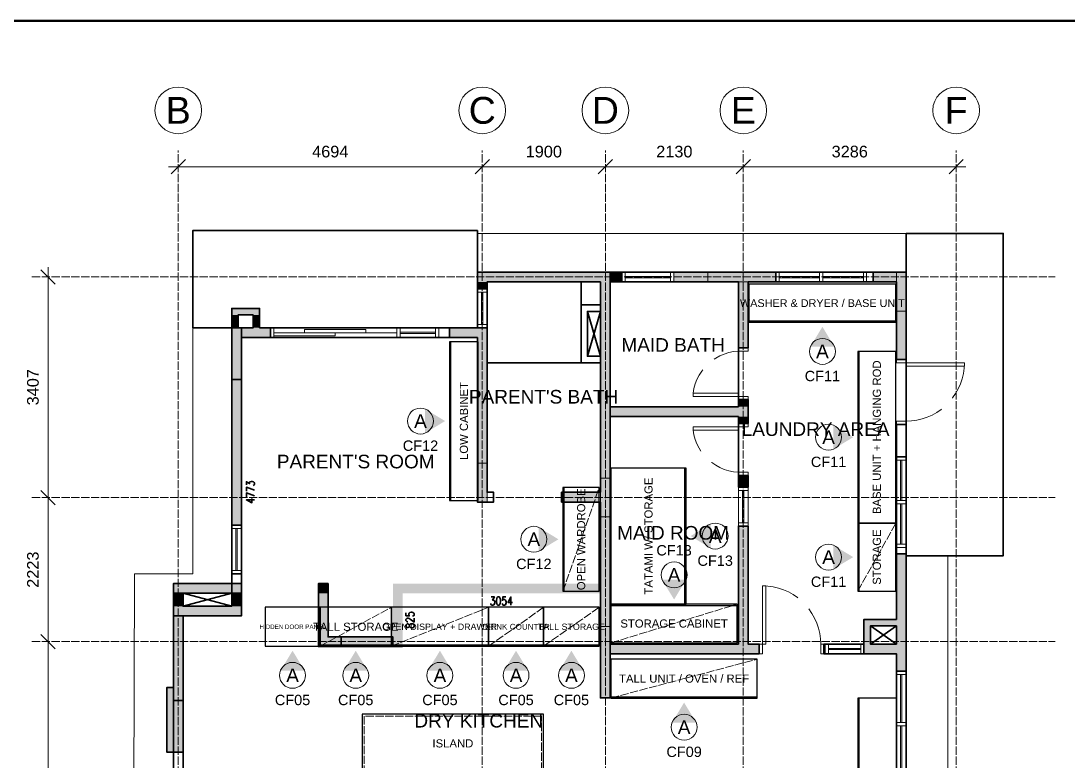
# Model space of a CAD drawing. Header units: millimetres. Extents: x 5 to 415, y 5 to 292.
# Drawn here: x 91.8 to 253.5, y 177.8 to 292 of the extents above; entities that cross this region are included whole.
import ezdxf
from ezdxf.enums import TextEntityAlignment as Align

# ---------------------------------------------------------------- set-up
doc = ezdxf.new("R2010")
doc.units = ezdxf.units.MM
doc.linetypes.add('DASHED', pattern=[1.524, 1.27, -0.254])
for name, color, linetype, lineweight in [('0-SHEET', 7, 'CONTINUOUS', 50), ('A-DOOR', 7, 'CONTINUOUS', 18), ('A-GRID', 8, 'DASHED', 13), ('A-GRID-TAG', 7, 'CONTINUOUS', 18), ('A-WALL', 250, 'CONTINUOUS', 35), ('A-WALL-FILL', 250, 'CONTINUOUS', 0), ('A-WALL-NEW', 5, 'CONTINUOUS', 35), ('A-WIND', 7, 'CONTINUOUS', 13), ('I-DIM', 5, 'CONTINUOUS', 13), ('I-JOIN', 6, 'CONTINUOUS', 25), ('I-JOIN-HIDDEN', 6, 'DASHED', 13), ('I-ROOM', 7, 'CONTINUOUS', 13), ('I-SYMB', 6, 'CONTINUOUS', 18)]:
    doc.layers.add(name, color=color, linetype=linetype, lineweight=lineweight)
doc.styles.get("Standard").update_dxf_attribs({"font": 'arial.ttf'})

msp = doc.modelspace()

# ---------------------------------------------------------------- hatches: boundary and pattern name
at = {"layer": 'A-WALL-FILL', "true_color": 0x4d4d4d}
h = msp.add_hatch(color=7, dxfattribs=at)
h.dxf.hatch_style = 1
h.paths.add_polyline_path([(182.78, 253.22), (162.28, 253.22), (182.78, 251.72), (182.78, 253.22)])
h = msp.add_hatch(color=7, dxfattribs=at)
h.dxf.hatch_style = 1
h.paths.add_polyline_path([(162.28, 253.22), (182.78, 251.72), (162.28, 251.72), (162.28, 253.22)])
h = msp.add_hatch(color=7, dxfattribs=at)
h.dxf.hatch_style = 1
h.paths.add_polyline_path([(184.62, 253.22), (182.78, 253.22), (184.62, 251.72), (184.62, 253.22)])
h = msp.add_hatch(color=7, dxfattribs=at)
h.dxf.hatch_style = 1
h.paths.add_polyline_path([(182.78, 253.22), (184.62, 251.72), (182.78, 251.72), (182.78, 253.22)])
h = msp.add_hatch(color=7, dxfattribs=at)
h.dxf.hatch_style = 1
h.paths.add_polyline_path([(197.88, 253.22), (192.62, 253.22), (197.88, 251.72), (197.88, 253.22)])
h = msp.add_hatch(color=7, dxfattribs=at)
h.dxf.hatch_style = 1
h.paths.add_polyline_path([(192.62, 253.22), (197.88, 251.72), (192.62, 251.72), (192.62, 253.22)])
h = msp.add_hatch(color=7, dxfattribs=at)
h.dxf.hatch_style = 1
h.paths.add_polyline_path([(208.37, 253.22), (197.88, 253.22), (208.37, 251.72), (208.37, 253.22)])
h = msp.add_hatch(color=7, dxfattribs=at)
h.dxf.hatch_style = 1
h.paths.add_polyline_path([(197.88, 253.22), (208.37, 251.72), (197.88, 251.72), (197.88, 253.22)])
h = msp.add_hatch(color=7, dxfattribs=at)
h.dxf.hatch_style = 1
h.paths.add_polyline_path([(226.97, 253.22), (223.37, 253.22), (226.97, 251.72), (226.97, 253.22)])
h = msp.add_hatch(color=7, dxfattribs=at)
h.dxf.hatch_style = 1
h.paths.add_polyline_path([(223.37, 253.22), (226.97, 251.72), (223.37, 251.72), (223.37, 253.22)])
h = msp.add_hatch(color=7, dxfattribs=at)
h.dxf.hatch_style = 1
h.paths.add_polyline_path([(228.47, 253.22), (226.97, 253.22), (228.47, 247.22), (228.47, 253.22)])
h = msp.add_hatch(color=7, dxfattribs=at)
h.dxf.hatch_style = 1
h.paths.add_polyline_path([(226.97, 253.22), (228.47, 247.22), (226.97, 247.22), (226.97, 253.22)])
h = msp.add_hatch(color=7, dxfattribs=at)
h.dxf.hatch_style = 1
h.paths.add_polyline_path([(163.78, 251.72), (162.28, 251.72), (163.78, 250.64), (163.78, 251.72)])
h = msp.add_hatch(color=7, dxfattribs=at)
h.dxf.hatch_style = 1
h.paths.add_polyline_path([(162.28, 251.72), (163.78, 250.64), (162.28, 250.64), (162.28, 251.72)])
h = msp.add_hatch(color=7, dxfattribs=at)
h.dxf.hatch_style = 1
h.paths.add_polyline_path([(182.78, 251.72), (181.28, 251.72), (182.78, 239.25), (182.78, 251.72)])
h = msp.add_hatch(color=7, dxfattribs=at)
h.dxf.hatch_style = 1
h.paths.add_polyline_path([(181.28, 251.72), (182.78, 239.25), (181.28, 239.25), (181.28, 251.72)])
h = msp.add_hatch(color=7, dxfattribs=at)
h.dxf.hatch_style = 1
h.paths.add_polyline_path([(204.07, 251.72), (202.57, 251.72), (204.07, 241.54), (204.07, 251.72)])
h = msp.add_hatch(color=7, dxfattribs=at)
h.dxf.hatch_style = 1
h.paths.add_polyline_path([(202.57, 251.72), (204.07, 241.54), (202.57, 241.54), (202.57, 251.72)])
h = msp.add_hatch(color=7, dxfattribs=at)
h.dxf.hatch_style = 1
h.paths.add_polyline_path([(128.67, 247.64), (124.35, 247.64), (128.67, 246.64), (128.67, 247.64)])
h = msp.add_hatch(color=7, dxfattribs=at)
h.dxf.hatch_style = 1
h.paths.add_polyline_path([(124.35, 247.64), (128.67, 246.64), (124.35, 246.64), (124.35, 247.64)])
h = msp.add_hatch(color=7, dxfattribs=at)
h.dxf.hatch_style = 1
h.paths.add_polyline_path([(125.35, 246.64), (124.35, 246.64), (125.35, 244.64), (125.35, 246.64)])
h = msp.add_hatch(color=7, dxfattribs=at)
h.dxf.hatch_style = 1
h.paths.add_polyline_path([(124.35, 246.64), (125.35, 244.64), (124.35, 244.64), (124.35, 246.64)])
h = msp.add_hatch(color=7, dxfattribs=at)
h.dxf.hatch_style = 1
h.paths.add_polyline_path([(128.67, 246.64), (127.67, 246.64), (128.67, 244.64), (128.67, 246.64)])
h = msp.add_hatch(color=7, dxfattribs=at)
h.dxf.hatch_style = 1
h.paths.add_polyline_path([(127.67, 246.64), (128.67, 244.64), (127.67, 244.64), (127.67, 246.64)])
h = msp.add_hatch(color=7, dxfattribs=at)
h.dxf.hatch_style = 1
h.paths.add_polyline_path([(228.47, 247.22), (226.97, 247.22), (228.47, 239.73), (228.47, 247.22)])
h = msp.add_hatch(color=7, dxfattribs=at)
h.dxf.hatch_style = 1
h.paths.add_polyline_path([(226.97, 247.22), (228.47, 239.73), (226.97, 239.73), (226.97, 247.22)])
h = msp.add_hatch(color=7, dxfattribs=at)
h.dxf.hatch_style = 1
h.paths.add_polyline_path([(130.35, 244.64), (124.35, 244.64), (130.35, 243.14), (130.35, 244.64)])
h = msp.add_hatch(color=7, dxfattribs=at)
h.dxf.hatch_style = 1
h.paths.add_polyline_path([(124.35, 244.64), (130.35, 243.14), (124.35, 243.14), (124.35, 244.64)])
h = msp.add_hatch(color=7, dxfattribs=at)
h.dxf.hatch_style = 1
h.paths.add_polyline_path([(124.35, 244.64), (124.35, 236.65), (125.85, 244.64), (124.35, 244.64)])
h = msp.add_hatch(color=7, dxfattribs=at)
h.dxf.hatch_style = 1
h.paths.add_polyline_path([(124.35, 236.65), (125.85, 244.64), (125.85, 236.65), (124.35, 236.65)])
h = msp.add_hatch(color=7, dxfattribs=at)
h.dxf.hatch_style = 1
h.paths.add_polyline_path([(163.78, 244.64), (157.98, 244.64), (163.78, 243.14), (163.78, 244.64)])
h = msp.add_hatch(color=7, dxfattribs=at)
h.dxf.hatch_style = 1
h.paths.add_polyline_path([(157.98, 244.64), (163.78, 243.14), (157.98, 243.14), (157.98, 244.64)])
h = msp.add_hatch(color=7, dxfattribs=at)
h.dxf.hatch_style = 1
h.paths.add_polyline_path([(125.85, 243.14), (124.35, 243.14), (125.85, 214.17), (125.85, 243.14)])
h = msp.add_hatch(color=7, dxfattribs=at)
h.dxf.hatch_style = 1
h.paths.add_polyline_path([(124.35, 243.14), (125.85, 214.17), (124.35, 214.17), (124.35, 243.14)])
h = msp.add_hatch(color=7, dxfattribs=at)
h.dxf.hatch_style = 1
h.paths.add_polyline_path([(163.78, 243.14), (162.28, 243.14), (163.78, 223.75), (163.78, 243.14)])
h = msp.add_hatch(color=7, dxfattribs=at)
h.dxf.hatch_style = 1
h.paths.add_polyline_path([(162.28, 243.14), (163.78, 223.75), (162.28, 223.75), (162.28, 243.14)])
h = msp.add_hatch(color=7, dxfattribs=at)
h.dxf.hatch_style = 1
h.paths.add_polyline_path([(182.78, 239.25), (181.28, 239.25), (182.78, 230.95), (182.78, 239.25)])
h = msp.add_hatch(color=7, dxfattribs=at)
h.dxf.hatch_style = 1
h.paths.add_polyline_path([(181.28, 239.25), (182.78, 230.95), (181.28, 230.95), (181.28, 239.25)])
h = msp.add_hatch(color=7, dxfattribs=at)
h.dxf.hatch_style = 1
h.paths.add_polyline_path([(204.07, 233.55), (202.57, 233.55), (204.07, 232.45), (204.07, 233.55)])
h = msp.add_hatch(color=7, dxfattribs=at)
h.dxf.hatch_style = 1
h.paths.add_polyline_path([(202.57, 233.55), (204.07, 232.45), (202.57, 232.45), (202.57, 233.55)])
h = msp.add_hatch(color=7, dxfattribs=at)
h.dxf.hatch_style = 1
h.paths.add_polyline_path([(204.07, 232.45), (182.78, 232.45), (204.07, 230.95), (204.07, 232.45)])
h = msp.add_hatch(color=7, dxfattribs=at)
h.dxf.hatch_style = 1
h.paths.add_polyline_path([(182.78, 232.45), (204.07, 230.95), (182.78, 230.95), (182.78, 232.45)])
h = msp.add_hatch(color=7, dxfattribs=at)
h.dxf.hatch_style = 1
h.paths.add_polyline_path([(182.78, 230.95), (181.28, 230.95), (182.78, 221.45), (182.78, 230.95)])
h = msp.add_hatch(color=7, dxfattribs=at)
h.dxf.hatch_style = 1
h.paths.add_polyline_path([(181.28, 230.95), (182.78, 221.45), (181.28, 221.45), (181.28, 230.95)])
h = msp.add_hatch(color=7, dxfattribs=at)
h.dxf.hatch_style = 1
h.paths.add_polyline_path([(204.07, 230.95), (202.57, 230.95), (204.07, 229.85), (204.07, 230.95)])
h = msp.add_hatch(color=7, dxfattribs=at)
h.dxf.hatch_style = 1
h.paths.add_polyline_path([(202.57, 230.95), (204.07, 229.85), (202.57, 229.85), (202.57, 230.95)])
h = msp.add_hatch(color=7, dxfattribs=at)
h.dxf.hatch_style = 1
h.paths.add_polyline_path([(163.78, 223.75), (162.28, 223.75), (163.78, 217.75), (163.78, 223.75)])
h = msp.add_hatch(color=7, dxfattribs=at)
h.dxf.hatch_style = 1
h.paths.add_polyline_path([(162.28, 223.75), (163.78, 217.75), (162.28, 217.75), (162.28, 223.75)])
h = msp.add_hatch(color=7, dxfattribs=at)
h.dxf.hatch_style = 1
h.paths.add_polyline_path([(204.07, 221.85), (202.57, 221.85), (204.07, 220.05), (204.07, 221.85)])
h = msp.add_hatch(color=7, dxfattribs=at)
h.dxf.hatch_style = 1
h.paths.add_polyline_path([(202.57, 221.85), (204.07, 220.05), (202.57, 220.05), (202.57, 221.85)])
h = msp.add_hatch(color=7, dxfattribs=at)
h.dxf.hatch_style = 1
h.paths.add_polyline_path([(182.78, 221.45), (181.28, 221.45), (182.78, 215.45), (182.78, 221.45)])
h = msp.add_hatch(color=7, dxfattribs=at)
h.dxf.hatch_style = 1
h.paths.add_polyline_path([(181.28, 221.45), (182.78, 215.45), (181.28, 215.45), (181.28, 221.45)])
h = msp.add_hatch(color=7, dxfattribs=at)
h.dxf.hatch_style = 1
h.paths.add_polyline_path([(181.28, 219.25), (175.28, 219.25), (181.28, 217.75), (181.28, 219.25)])
h = msp.add_hatch(color=7, dxfattribs=at)
h.dxf.hatch_style = 1
h.paths.add_polyline_path([(175.28, 219.25), (181.28, 217.75), (175.28, 217.75), (175.28, 219.25)])
h = msp.add_hatch(color=7, dxfattribs=at)
h.dxf.hatch_style = 1
h.paths.add_polyline_path([(182.78, 215.45), (181.28, 215.45), (182.78, 198.53), (182.78, 215.45)])
h = msp.add_hatch(color=7, dxfattribs=at)
h.dxf.hatch_style = 1
h.paths.add_polyline_path([(181.28, 215.45), (182.78, 198.53), (181.28, 198.53), (181.28, 215.45)])
h = msp.add_hatch(color=7, dxfattribs=at)
h.dxf.hatch_style = 1
h.paths.add_polyline_path([(204.07, 214.05), (202.57, 214.05), (204.07, 195.83), (204.07, 214.05)])
h = msp.add_hatch(color=7, dxfattribs=at)
h.dxf.hatch_style = 1
h.paths.add_polyline_path([(202.57, 214.05), (204.07, 195.83), (202.57, 195.83), (202.57, 214.05)])
h = msp.add_hatch(color=7, dxfattribs=at)
h.dxf.hatch_style = 1
h.paths.add_polyline_path([(228.47, 209.73), (226.97, 209.73), (228.47, 199.63), (228.47, 209.73)])
h = msp.add_hatch(color=7, dxfattribs=at)
h.dxf.hatch_style = 1
h.paths.add_polyline_path([(226.97, 209.73), (228.47, 199.63), (226.97, 199.63), (226.97, 209.73)])
h = msp.add_hatch(color=7, dxfattribs=at)
h.dxf.hatch_style = 1
h.paths.add_polyline_path([(125.85, 205.17), (115.35, 205.17), (125.85, 203.67), (125.85, 205.17)])
h = msp.add_hatch(color=7, dxfattribs=at)
h.dxf.hatch_style = 1
h.paths.add_polyline_path([(115.35, 205.17), (125.85, 203.67), (115.35, 203.67), (115.35, 205.17)])
h = msp.add_hatch(color=7, dxfattribs=at)
h.dxf.hatch_style = 1
h.paths.add_polyline_path([(116.85, 203.67), (115.35, 203.67), (116.85, 201.67), (116.85, 203.67)])
h = msp.add_hatch(color=7, dxfattribs=at)
h.dxf.hatch_style = 1
h.paths.add_polyline_path([(115.35, 203.67), (116.85, 201.67), (115.35, 201.67), (115.35, 203.67)])
h = msp.add_hatch(color=7, dxfattribs=at)
h.dxf.hatch_style = 1
h.paths.add_polyline_path([(125.85, 203.67), (124.35, 203.67), (125.85, 201.67), (125.85, 203.67)])
h = msp.add_hatch(color=7, dxfattribs=at)
h.dxf.hatch_style = 1
h.paths.add_polyline_path([(124.35, 203.67), (125.85, 201.67), (124.35, 201.67), (124.35, 203.67)])
h = msp.add_hatch(color=7, dxfattribs=at)
h.dxf.hatch_style = 1
h.paths.add_polyline_path([(125.85, 201.67), (115.35, 201.67), (125.85, 200.17), (125.85, 201.67)])
h = msp.add_hatch(color=7, dxfattribs=at)
h.dxf.hatch_style = 1
h.paths.add_polyline_path([(115.35, 201.67), (125.85, 200.17), (115.35, 200.17), (115.35, 201.67)])
h = msp.add_hatch(color=7, dxfattribs=at)
h.dxf.hatch_style = 1
h.paths.add_polyline_path([(116.85, 200.17), (115.35, 200.17), (116.85, 189.13), (116.85, 200.17)])
h = msp.add_hatch(color=7, dxfattribs=at)
h.dxf.hatch_style = 1
h.paths.add_polyline_path([(115.35, 200.17), (116.85, 189.13), (115.35, 189.13), (115.35, 200.17)])
h = msp.add_hatch(color=7, dxfattribs=at)
h.dxf.hatch_style = 1
h.paths.add_polyline_path([(228.47, 199.63), (221.97, 199.63), (228.47, 198.63), (228.47, 199.63)])
h = msp.add_hatch(color=7, dxfattribs=at)
h.dxf.hatch_style = 1
h.paths.add_polyline_path([(221.97, 199.63), (228.47, 198.63), (221.97, 198.63), (221.97, 199.63)])
h = msp.add_hatch(color=7, dxfattribs=at)
h.dxf.hatch_style = 1
h.paths.add_polyline_path([(182.78, 198.53), (181.28, 198.53), (182.78, 187.53), (182.78, 198.53)])
h = msp.add_hatch(color=7, dxfattribs=at)
h.dxf.hatch_style = 1
h.paths.add_polyline_path([(181.28, 198.53), (182.78, 187.53), (181.28, 187.53), (181.28, 198.53)])
h = msp.add_hatch(color=7, dxfattribs=at)
h.dxf.hatch_style = 1
h.paths.add_polyline_path([(222.97, 198.63), (221.97, 198.63), (222.97, 195.83), (222.97, 198.63)])
h = msp.add_hatch(color=7, dxfattribs=at)
h.dxf.hatch_style = 1
h.paths.add_polyline_path([(221.97, 198.63), (222.97, 195.83), (221.97, 195.83), (221.97, 198.63)])
h = msp.add_hatch(color=7, dxfattribs=at)
h.dxf.hatch_style = 1
h.paths.add_polyline_path([(228.47, 198.63), (226.97, 198.63), (228.47, 195.83), (228.47, 198.63)])
h = msp.add_hatch(color=7, dxfattribs=at)
h.dxf.hatch_style = 1
h.paths.add_polyline_path([(226.97, 198.63), (228.47, 195.83), (226.97, 195.83), (226.97, 198.63)])
h = msp.add_hatch(color=7, dxfattribs=at)
h.dxf.hatch_style = 1
h.paths.add_polyline_path([(141.24, 195.43), (149.24, 195.43), (141.24, 196.93), (141.24, 195.43)])
h = msp.add_hatch(color=7, dxfattribs=at)
h.dxf.hatch_style = 1
h.paths.add_polyline_path([(149.24, 195.43), (141.24, 196.93), (149.24, 196.93), (149.24, 195.43)])
h = msp.add_hatch(color=7, dxfattribs=at)
h.dxf.hatch_style = 1
h.paths.add_polyline_path([(205.79, 195.83), (182.78, 195.83), (205.79, 194.33), (205.79, 195.83)])
h = msp.add_hatch(color=7, dxfattribs=at)
h.dxf.hatch_style = 1
h.paths.add_polyline_path([(182.78, 195.83), (205.79, 194.33), (182.78, 194.33), (182.78, 195.83)])
h = msp.add_hatch(color=7, dxfattribs=at)
h.dxf.hatch_style = 1
h.paths.add_polyline_path([(228.47, 195.83), (221.97, 195.83), (228.47, 194.33), (228.47, 195.83)])
h = msp.add_hatch(color=7, dxfattribs=at)
h.dxf.hatch_style = 1
h.paths.add_polyline_path([(221.97, 195.83), (228.47, 194.33), (221.97, 194.33), (221.97, 195.83)])
h = msp.add_hatch(color=7, dxfattribs=at)
h.dxf.hatch_style = 1
h.paths.add_polyline_path([(228.47, 194.33), (226.97, 194.33), (228.47, 191.63), (228.47, 194.33)])
h = msp.add_hatch(color=7, dxfattribs=at)
h.dxf.hatch_style = 1
h.paths.add_polyline_path([(226.97, 194.33), (228.47, 191.63), (226.97, 191.63), (226.97, 194.33)])
h = msp.add_hatch(color=7, dxfattribs=at)
h.dxf.hatch_style = 1
h.paths.add_polyline_path([(115.35, 189.13), (114.35, 189.13), (115.35, 179.13), (115.35, 189.13)])
h = msp.add_hatch(color=7, dxfattribs=at)
h.dxf.hatch_style = 1
h.paths.add_polyline_path([(114.35, 189.13), (115.35, 179.13), (114.35, 179.13), (114.35, 189.13)])
h = msp.add_hatch(color=7, dxfattribs=at)
h.dxf.hatch_style = 1
h.paths.add_polyline_path([(116.85, 189.13), (115.35, 189.13), (116.85, 179.13), (116.85, 189.13)])
h = msp.add_hatch(color=7, dxfattribs=at)
h.dxf.hatch_style = 1
h.paths.add_polyline_path([(115.35, 189.13), (116.85, 179.13), (115.35, 179.13), (115.35, 189.13)])
h = msp.add_hatch(color=7, dxfattribs=at)
h.dxf.hatch_style = 1
h.paths.add_polyline_path([(116.85, 179.13), (116.85, 187.13), (115.35, 179.13), (116.85, 179.13)])
h = msp.add_hatch(color=7, dxfattribs=at)
h.dxf.hatch_style = 1
h.paths.add_polyline_path([(116.85, 187.13), (115.35, 179.13), (115.35, 187.13), (116.85, 187.13)])
at = {"layer": 'A-WALL-NEW', "true_color": 0x4554a5}
h = msp.add_hatch(color=7, dxfattribs=at)
h.dxf.hatch_style = 1
h.paths.add_polyline_path([(139.24, 205.17), (137.74, 205.17), (139.24, 203.67), (139.24, 205.17)])
h = msp.add_hatch(color=7, dxfattribs=at)
h.dxf.hatch_style = 1
h.paths.add_polyline_path([(137.74, 205.17), (139.24, 203.67), (137.74, 203.67), (137.74, 205.17)])
h = msp.add_hatch(color=7, dxfattribs=at)
h.dxf.hatch_style = 1
h.paths.add_polyline_path([(181.28, 205.17), (149.24, 205.17), (181.28, 203.67), (181.28, 205.17)])
h = msp.add_hatch(color=7, dxfattribs=at)
h.dxf.hatch_style = 1
h.paths.add_polyline_path([(149.24, 205.17), (181.28, 203.67), (149.24, 203.67), (149.24, 205.17)])
h = msp.add_hatch(color=7, dxfattribs=at)
h.dxf.hatch_style = 1
h.paths.add_polyline_path([(139.24, 203.67), (137.74, 203.67), (139.24, 196.93), (139.24, 203.67)])
h = msp.add_hatch(color=7, dxfattribs=at)
h.dxf.hatch_style = 1
h.paths.add_polyline_path([(137.74, 203.67), (139.24, 196.93), (137.74, 196.93), (137.74, 203.67)])
h = msp.add_hatch(color=7, dxfattribs=at)
h.dxf.hatch_style = 1
h.paths.add_polyline_path([(150.74, 203.67), (149.24, 203.67), (150.74, 195.43), (150.74, 203.67)])
h = msp.add_hatch(color=7, dxfattribs=at)
h.dxf.hatch_style = 1
h.paths.add_polyline_path([(149.24, 203.67), (150.74, 195.43), (149.24, 195.43), (149.24, 203.67)])
h = msp.add_hatch(color=7, dxfattribs=at)
h.dxf.hatch_style = 1
h.paths.add_polyline_path([(141.24, 196.93), (137.74, 196.93), (141.24, 195.43), (141.24, 196.93)])
h = msp.add_hatch(color=7, dxfattribs=at)
h.dxf.hatch_style = 1
h.paths.add_polyline_path([(137.74, 196.93), (141.24, 195.43), (137.74, 195.43), (137.74, 196.93)])
at = {"layer": 'I-SYMB'}
h = msp.add_hatch(color=6, dxfattribs=at)
h.dxf.hatch_style = 1
h.paths.add_polyline_path([(215.55, 244.8), (213.69, 241.72), (217.41, 241.72)])
h = msp.add_hatch(color=6, dxfattribs=at)
h.dxf.hatch_style = 1
h.paths.add_polyline_path([(157.3, 230.25), (154.22, 232.11), (154.22, 228.39)])
h = msp.add_hatch(color=6, dxfattribs=at)
h.dxf.hatch_style = 1
h.paths.add_polyline_path([(220.3, 227.75), (217.22, 229.61), (217.22, 225.89)])
h = msp.add_hatch(color=6, dxfattribs=at)
h.dxf.hatch_style = 1
h.paths.add_polyline_path([(174.8, 212), (171.72, 213.86), (171.72, 210.14)])
h = msp.add_hatch(color=6, dxfattribs=at)
h.dxf.hatch_style = 1
h.paths.add_polyline_path([(195.2, 212.5), (198.28, 210.64), (198.28, 214.36)])
h = msp.add_hatch(color=6, dxfattribs=at)
h.dxf.hatch_style = 1
h.paths.add_polyline_path([(220.3, 209.25), (217.22, 211.11), (217.22, 207.39)])
h = msp.add_hatch(color=6, dxfattribs=at)
h.dxf.hatch_style = 1
h.paths.add_polyline_path([(192.65, 202.7), (194.51, 205.78), (190.79, 205.78)])
h = msp.add_hatch(color=6, dxfattribs=at)
h.dxf.hatch_style = 1
h.paths.add_polyline_path([(133.75, 194.8), (131.89, 191.72), (135.61, 191.72)])
h = msp.add_hatch(color=6, dxfattribs=at)
h.dxf.hatch_style = 1
h.paths.add_polyline_path([(143.5, 194.8), (141.64, 191.72), (145.36, 191.72)])
h = msp.add_hatch(color=6, dxfattribs=at)
h.dxf.hatch_style = 1
h.paths.add_polyline_path([(156.5, 194.8), (154.64, 191.72), (158.36, 191.72)])
h = msp.add_hatch(color=6, dxfattribs=at)
h.dxf.hatch_style = 1
h.paths.add_polyline_path([(168.25, 194.8), (166.39, 191.72), (170.11, 191.72)])
h = msp.add_hatch(color=6, dxfattribs=at)
h.dxf.hatch_style = 1
h.paths.add_polyline_path([(176.8, 194.8), (174.94, 191.72), (178.66, 191.72)])
h = msp.add_hatch(color=6, dxfattribs=at)
h.dxf.hatch_style = 1
h.paths.add_polyline_path([(194.2, 186.8), (192.34, 183.72), (196.06, 183.72)])

# ---------------------------------------------------------------- linework, layer by layer
at = {"layer": '0-SHEET'}
msp.add_lwpolyline([(5, 5), (415, 5), (415, 292), (5, 292)], close=True, dxfattribs=at)
at = {"layer": 'A-DOOR'}
for points in [[(184.62, 253.22), (192.62, 253.22), (192.62, 251.72), (184.62, 251.72), (184.62, 253.22)], [(185.12, 253.22), (184.62, 253.22), (184.62, 251.72), (185.12, 251.72), (185.12, 253.22)], [(192.12, 252.56), (185.12, 252.56)], [(192.12, 252.36), (185.12, 252.36)], [(192.62, 253.22), (192.12, 253.22), (192.12, 251.72), (192.62, 251.72), (192.62, 253.22)], [(208.37, 253.22), (222.37, 253.22), (222.37, 251.72), (208.37, 251.72), (208.37, 253.22)], [(208.87, 253.22), (208.37, 253.22), (208.37, 251.72), (208.87, 251.72), (208.87, 253.22)], [(215.11, 252.56), (208.87, 252.56)], [(215.11, 252.36), (208.87, 252.36)], [(215.61, 253.22), (215.11, 253.22), (215.11, 251.72), (215.61, 251.72), (215.61, 253.22)], [(221.87, 252.56), (215.61, 252.56)], [(221.87, 252.36), (215.61, 252.36)], [(222.37, 253.22), (221.87, 253.22), (221.87, 251.72), (222.37, 251.72), (222.37, 253.22)], [(162.28, 244.64), (162.28, 250.64), (163.78, 250.64), (163.78, 244.64), (162.28, 244.64)], [(162.28, 250.64), (162.28, 250.14), (163.78, 250.14), (163.78, 250.64), (162.28, 250.64)], [(162.92, 250.14), (162.92, 245.14)], [(163.12, 250.14), (163.12, 245.14)], [(130.35, 244.64), (130.35, 243.14), (156.34, 243.14), (156.34, 244.64), (130.35, 244.64)], [(130.85, 244.64), (130.35, 244.64), (130.35, 243.14), (130.85, 243.14), (130.85, 244.64)], [(145.08, 244.38), (145.08, 243.88), (135.59, 243.88), (135.59, 244.38), (145.08, 244.38)], [(150.34, 244.64), (149.84, 244.64), (149.84, 243.14), (150.34, 243.14), (150.34, 244.64)], [(156.34, 244.64), (155.84, 244.64), (155.84, 243.14), (156.34, 243.14), (156.34, 244.64)], [(162.28, 245.14), (162.28, 244.64), (163.78, 244.64), (163.78, 245.14), (162.28, 245.14)], [(149.84, 243.88), (130.85, 243.88)], [(140.34, 243.88), (140.34, 243.38), (130.85, 243.38), (130.85, 243.88), (140.34, 243.88)], [(150.34, 243.98), (155.84, 243.98)], [(150.34, 243.78), (155.84, 243.78)], [(202.57, 241.05), (201.83, 240.97), (201.11, 240.81), (200.39, 240.59), (199.72, 240.31), (199.08, 239.95), (198.84, 239.79)], [(204.07, 241.05), (204.07, 241.54), (202.57, 241.54), (202.57, 241.05), (204.07, 241.05)], [(226.97, 239.73), (226.97, 239.23), (228.47, 239.23), (228.47, 239.73), (226.97, 239.73)], [(197.1, 238.17), (196.92, 237.95), (196.52, 237.33), (196.18, 236.67), (195.9, 235.99), (195.7, 235.27), (195.58, 234.55)], [(228.47, 239.23), (228.47, 238.73), (237.47, 238.73), (237.47, 239.23), (228.47, 239.23)], [(235.61, 233.77), (235.65, 233.81), (236.11, 234.49), (236.53, 235.21), (236.85, 235.97), (237.13, 236.77), (237.31, 237.57), (237.43, 238.39), (237.47, 239.23)], [(202.57, 234.05), (202.57, 234.55), (195.58, 234.55), (195.58, 234.05), (202.57, 234.05)], [(204.07, 233.55), (204.07, 234.05), (202.57, 234.05), (202.57, 233.55), (204.07, 233.55)], [(228.47, 230.23), (229.29, 230.27), (230.11, 230.37), (230.93, 230.57), (231.71, 230.83), (232.47, 231.17), (233.21, 231.57), (233.89, 232.05), (233.93, 232.07)], [(204.07, 229.85), (204.07, 229.35), (202.57, 229.35), (202.57, 229.85), (204.07, 229.85)], [(226.97, 230.23), (226.97, 229.73), (228.47, 229.73), (228.47, 230.23), (226.97, 230.23)], [(202.57, 229.35), (202.57, 228.85), (195.58, 228.85), (195.58, 229.35), (202.57, 229.35)], [(196.8, 225.61), (196.52, 226.05), (196.18, 226.71), (195.9, 227.41), (195.7, 228.11), (195.58, 228.85)], [(228.47, 224.73), (228.47, 210.73), (226.97, 210.73), (226.97, 224.73), (228.47, 224.73)], [(228.47, 224.23), (228.47, 224.73), (226.97, 224.73), (226.97, 224.23), (228.47, 224.23)], [(202.57, 222.35), (201.83, 222.41), (201.11, 222.57), (200.39, 222.79), (199.72, 223.07), (199.08, 223.43), (198.46, 223.85), (198.44, 223.87)], [(227.61, 217.97), (227.61, 224.23)], [(227.81, 217.97), (227.81, 224.23)], [(204.07, 222.35), (204.07, 221.85), (202.57, 221.85), (202.57, 222.35), (204.07, 222.35)], [(202.57, 214.05), (202.57, 220.05), (204.07, 220.05), (204.07, 214.05), (202.57, 214.05)], [(202.57, 220.05), (202.57, 219.55), (204.07, 219.55), (204.07, 220.05), (202.57, 220.05)], [(203.21, 219.55), (203.21, 214.55)], [(203.41, 219.55), (203.41, 214.55)], [(228.47, 217.47), (228.47, 217.97), (226.97, 217.97), (226.97, 217.47), (228.47, 217.47)], [(227.61, 211.23), (227.61, 217.47)], [(227.81, 211.23), (227.81, 217.47)], [(124.35, 206.67), (124.35, 214.17), (125.85, 214.17), (125.85, 206.67), (124.35, 206.67)], [(124.35, 214.17), (124.35, 213.67), (125.85, 213.67), (125.85, 214.17), (124.35, 214.17)], [(124.99, 213.67), (124.99, 207.17)], [(125.19, 213.67), (125.19, 207.17)], [(202.57, 214.55), (202.57, 214.05), (204.07, 214.05), (204.07, 214.55), (202.57, 214.55)], [(228.47, 210.73), (228.47, 211.23), (226.97, 211.23), (226.97, 210.73), (228.47, 210.73)], [(124.35, 207.17), (124.35, 206.67), (125.85, 206.67), (125.85, 207.17), (124.35, 207.17)], [(206.29, 195.83), (206.79, 195.83), (206.79, 204.83), (206.29, 204.83), (206.29, 195.83)], [(211.75, 202.97), (211.71, 203.01), (211.03, 203.47), (210.29, 203.87), (209.53, 204.21), (208.75, 204.47), (207.93, 204.67), (207.11, 204.79), (206.29, 204.83)], [(215.29, 195.83), (215.25, 196.65), (215.13, 197.47), (214.95, 198.29), (214.67, 199.07), (214.35, 199.83), (213.93, 200.55), (213.47, 201.25), (213.43, 201.29)], [(205.79, 194.33), (206.29, 194.33), (206.29, 195.83), (205.79, 195.83), (205.79, 194.33)], [(215.29, 194.33), (215.79, 194.33), (215.79, 195.83), (215.29, 195.83), (215.29, 194.33)], [(221.97, 194.33), (215.97, 194.33), (215.97, 195.83), (221.97, 195.83), (221.97, 194.33)], [(215.97, 194.33), (216.47, 194.33), (216.47, 195.83), (215.97, 195.83), (215.97, 194.33)], [(221.47, 194.33), (221.97, 194.33), (221.97, 195.83), (221.47, 195.83), (221.47, 194.33)], [(216.47, 195.17), (221.47, 195.17)], [(216.47, 194.97), (221.47, 194.97)], [(228.47, 191.63), (228.47, 167.62), (226.97, 167.62), (226.97, 191.63), (228.47, 191.63)], [(228.47, 191.13), (228.47, 191.63), (226.97, 191.63), (226.97, 191.13), (228.47, 191.13)], [(227.61, 183.71), (227.61, 191.13)], [(227.81, 183.71), (227.81, 191.13)], [(228.47, 183.21), (228.47, 183.71), (226.97, 183.71), (226.97, 183.21), (228.47, 183.21)], [(227.61, 176.04), (227.61, 183.21)], [(227.81, 176.04), (227.81, 183.21)]]:
    msp.add_lwpolyline(points, dxfattribs=at)
at = {"layer": 'A-GRID'}
for p, q in [((116.1, 37), (116.1, 272)), ((163.04, 37), (163.04, 272)), ((182.04, 37), (182.04, 272)), ((203.34, 37), (203.34, 272)), ((236.2, 37), (236.2, 272)), ((93.5, 252.5), (251.5, 252.5)), ((93.5, 218.43), (251.5, 218.43)), ((93.5, 196.2), (251.5, 196.2))]:
    msp.add_line(p, q, dxfattribs=at)
at = {"layer": 'A-GRID-TAG'}
for centre in [(116.1, 278.2), (163.04, 278.2), (182.04, 278.2), (203.34, 278.2), (236.2, 278.2)]:
    msp.add_circle(centre, 3.6, dxfattribs=at)
at = {"layer": 'A-WALL'}
for points in [[(162.28, 244.64), (162.28, 259.64), (124.35, 259.64), (118.35, 259.64), (118.35, 244.64), (124.35, 244.64)], [(162.28, 259.22), (162.28, 253.22)], [(228.47, 259.22), (228.47, 209.47), (243.47, 209.47), (243.47, 259.22), (228.47, 259.22)], [(181.28, 195.43), (181.28, 217.75), (175.28, 217.75), (175.28, 219.25), (181.28, 219.25), (181.28, 239.25), (181.28, 251.72), (163.78, 251.72), (163.78, 250.64), (162.28, 250.64), (162.28, 251.72), (162.28, 253.22), (178.28, 253.22), (181.28, 253.22), (182.78, 253.22), (182.78, 195.91)], [(182.78, 189.33), (182.78, 194.33), (205.79, 194.33), (205.79, 195.83), (204.07, 195.83), (204.07, 214.05), (202.57, 214.05), (202.57, 195.83), (182.78, 195.83), (182.78, 230.95), (202.57, 230.95), (202.57, 229.85), (204.07, 229.85), (204.07, 233.55), (202.57, 233.55), (202.57, 232.45), (182.78, 232.45), (182.78, 251.72), (202.57, 251.72), (202.57, 241.54), (204.07, 241.54), (204.07, 251.72), (208.37, 251.72), (208.37, 253.22), (182.78, 253.22), (182.78, 251.72)], [(208.37, 251.72), (223.37, 251.72), (223.37, 253.22), (208.37, 253.22), (208.37, 251.72)], [(223.37, 253.22), (223.37, 251.72), (226.97, 251.72), (226.97, 239.73), (228.47, 239.73), (228.47, 251.72), (228.47, 253.22), (223.37, 253.22)], [(162.28, 244.64), (163.78, 244.64), (163.78, 250.64), (162.28, 250.64), (162.28, 244.64)], [(181.28, 251.72), (178.28, 251.72), (178.28, 239.25), (181.28, 239.25)], [(125.67, 214.17), (124.35, 214.17), (124.35, 247.64), (125.85, 247.64), (128.67, 247.64), (128.67, 244.64), (130.35, 244.64), (130.35, 243.14), (125.85, 243.14), (125.85, 214.17), (125.85, 206.67), (124.35, 206.67), (124.35, 214.17), (125.85, 214.17)], [(181.28, 248.18), (178.28, 248.18)], [(127.67, 246.64), (125.35, 246.64), (125.35, 244.64), (127.67, 244.64), (127.67, 246.64)], [(181.28, 247.18), (179.28, 247.18), (179.28, 240.25), (181.28, 240.25)], [(179.28, 247.18), (181.28, 240.25)], [(179.28, 240.25), (181.28, 247.18)], [(124.35, 236.65), (124.35, 244.64), (125.85, 244.64), (125.85, 236.65), (124.35, 236.65)], [(130.35, 243.14), (157.98, 243.14), (157.98, 244.64), (130.35, 244.64), (130.35, 243.14)], [(162.28, 243.14), (157.98, 243.14), (157.98, 244.64), (162.28, 244.64), (163.78, 244.64), (163.78, 243.14), (163.78, 219.25), (164.78, 219.25), (164.78, 217.75), (163.78, 217.75), (162.28, 217.75), (162.28, 243.14)], [(202.57, 233.55), (202.57, 241.54)], [(178.28, 239.25), (163.78, 239.25)], [(202.57, 221.85), (202.57, 229.85)], [(226.97, 229.73), (228.47, 229.73), (228.47, 224.73), (226.97, 224.73), (226.97, 229.73)], [(226.97, 224.73), (228.47, 224.73), (228.47, 209.73), (226.97, 209.73), (226.97, 224.73)], [(204.07, 221.85), (202.57, 221.85), (202.57, 220.05), (204.07, 220.05), (204.07, 221.85)], [(126.63, 220.39), (126.63, 220.89), (127.11, 220.61), (127.11, 220.75), (127.17, 220.85), (127.23, 220.89), (127.41, 220.93), (127.53, 220.93), (127.71, 220.89), (127.83, 220.79), (127.89, 220.67), (127.89, 220.53), (127.83, 220.39), (127.77, 220.35), (127.65, 220.31)], [(126.63, 219.41), (126.63, 220.03), (127.89, 219.59)], [(126.63, 218.51), (126.63, 219.15), (127.89, 218.69)], [(127.89, 218.07), (126.63, 218.07), (127.47, 217.63), (127.47, 218.29)], [(226.97, 209.73), (226.97, 199.63), (221.97, 199.63), (221.97, 195.83), (221.97, 194.33), (226.97, 194.33), (226.97, 191.63), (228.47, 191.63), (228.47, 209.73), (226.97, 209.73)], [(125.85, 205.17), (125.85, 206.67), (124.35, 206.67), (124.35, 203.67)], [(115.35, 200.17), (125.85, 200.17), (125.85, 205.17), (115.35, 205.17), (115.35, 200.17)], [(149.24, 196.93), (139.24, 196.93), (139.24, 203.67), (139.24, 205.17), (137.74, 205.17), (137.74, 203.67)], [(115.35, 179.13), (116.85, 179.13), (116.85, 200.17), (125.85, 200.17), (125.85, 203.67), (115.35, 203.67), (115.35, 179.13), (116.85, 179.13)], [(124.35, 203.67), (116.85, 201.67), (116.85, 203.67), (124.35, 203.67), (124.35, 201.67), (116.85, 201.67)], [(124.35, 201.67), (116.85, 203.67)], [(137.74, 203.67), (137.74, 195.43), (150.74, 195.43)], [(164.42, 203.11), (164.92, 203.11), (164.64, 202.63), (164.78, 202.63), (164.86, 202.57), (164.92, 202.51), (164.96, 202.33), (164.96, 202.21), (164.92, 202.03), (164.82, 201.91), (164.68, 201.85), (164.56, 201.85), (164.42, 201.91), (164.38, 201.97), (164.34, 202.09)], [(165.5, 203.11), (165.36, 203.05), (165.28, 202.87), (165.22, 202.57), (165.22, 202.39), (165.28, 202.09), (165.36, 201.91), (165.5, 201.85), (165.58, 201.85), (165.72, 201.91), (165.8, 202.09), (165.86, 202.39), (165.86, 202.57), (165.8, 202.87), (165.72, 203.05), (165.58, 203.11), (165.5, 203.11)], [(166.66, 203.11), (166.2, 203.11), (166.16, 202.57), (166.2, 202.63), (166.34, 202.69), (166.48, 202.69), (166.6, 202.63), (166.7, 202.51), (166.74, 202.33), (166.74, 202.21), (166.7, 202.03), (166.6, 201.91), (166.48, 201.85), (166.34, 201.85), (166.2, 201.91), (166.16, 201.97), (166.12, 202.09)], [(167.46, 201.85), (167.46, 203.11), (167.02, 202.27), (167.68, 202.27)], [(151.26, 200.67), (151.26, 200.21), (151.8, 200.17), (151.74, 200.21), (151.68, 200.35), (151.68, 200.49), (151.74, 200.61), (151.86, 200.71), (152.04, 200.75), (152.16, 200.75), (152.34, 200.71), (152.46, 200.61), (152.52, 200.49), (152.52, 200.35), (152.46, 200.21), (152.4, 200.17), (152.28, 200.13)], [(151.56, 199.27), (151.5, 199.27), (151.38, 199.33), (151.32, 199.37), (151.26, 199.45), (151.26, 199.63), (151.32, 199.73), (151.38, 199.77), (151.5, 199.81), (151.62, 199.81), (151.74, 199.77), (151.92, 199.69), (152.52, 199.23), (152.52, 199.85)], [(151.26, 198.57), (151.32, 198.43), (151.44, 198.39), (151.56, 198.39), (151.68, 198.43), (151.74, 198.51), (151.8, 198.69), (151.86, 198.83), (151.98, 198.93), (152.1, 198.97), (152.28, 198.97), (152.4, 198.93), (152.46, 198.87), (152.52, 198.75), (152.52, 198.57), (152.46, 198.43), (152.4, 198.39), (152.28, 198.35), (152.1, 198.35), (151.98, 198.39), (151.86, 198.47), (151.8, 198.61), (151.74, 198.79), (151.68, 198.87), (151.56, 198.93), (151.44, 198.93), (151.32, 198.87), (151.26, 198.75), (151.26, 198.57)], [(226.97, 198.63), (222.97, 195.83), (222.97, 198.63), (226.97, 198.63), (226.97, 195.83), (222.97, 195.83)], [(226.97, 195.83), (222.97, 198.63)], [(149.24, 195.43), (141.24, 195.43), (141.24, 196.93), (149.24, 196.93), (149.24, 195.43)], [(181.28, 195.43), (181.28, 187.53), (182.78, 187.53), (182.78, 194.33), (182.78, 196.93)], [(221.97, 194.33), (221.97, 195.83), (215.77, 195.83), (215.77, 194.33), (221.97, 194.33)], [(226.97, 191.63), (228.47, 191.63), (228.47, 167.62), (226.97, 167.62), (226.97, 191.63)], [(115.35, 179.13), (115.35, 189.13), (114.35, 189.13), (114.35, 179.13), (115.35, 179.13)], [(116.85, 187.13), (116.85, 179.13), (115.35, 179.13), (115.35, 187.13), (116.85, 187.13)], [(115.35, 164.12), (116.85, 164.12), (116.85, 179.13), (115.35, 179.13), (115.35, 164.12)]]:
    msp.add_lwpolyline(points, dxfattribs=at)
at = {"layer": 'A-WIND'}
for points in [[(228.47, 259.22), (162.28, 259.22)], [(197.88, 253.22), (208.37, 253.22), (208.37, 251.72), (197.88, 251.72), (197.88, 253.22)], [(228.47, 253.22), (228.47, 247.22), (226.97, 247.22), (226.97, 253.22), (228.47, 253.22)], [(118.35, 244.64), (118.35, 206.67), (115.35, 206.67), (109.35, 206.67), (109.17, 156.18), (115.35, 156.18)], [(163.78, 223.75), (163.78, 217.75), (162.28, 217.75), (162.28, 223.75), (163.78, 223.75)], [(182.78, 221.45), (182.78, 215.45), (181.28, 215.45), (181.28, 221.45), (182.78, 221.45)], [(236.95, 111.39), (242.95, 111.39), (242.95, 157.58), (242.95, 163.58), (234.91, 163.58), (234.91, 209.47), (228.47, 209.47)], [(115.35, 205.17), (125.85, 205.17), (125.85, 203.67), (115.35, 203.67), (115.35, 205.17)], [(182.78, 198.53), (182.78, 187.53), (181.28, 187.53), (181.28, 198.53), (182.78, 198.53)]]:
    msp.add_lwpolyline(points, dxfattribs=at)
at = {"layer": 'I-DIM'}
for p, q in [((115, 268.4), (117.2, 270.6)), ((161.94, 268.4), (164.14, 270.6)), ((161.94, 268.4), (164.14, 270.6)), ((180.94, 268.4), (183.14, 270.6)), ((180.94, 268.4), (183.14, 270.6)), ((202.24, 268.4), (204.44, 270.6)), ((202.24, 268.4), (204.44, 270.6)), ((235.1, 268.4), (237.3, 270.6)), ((114.6, 269.5), (164.54, 269.5)), ((161.54, 269.5), (183.54, 269.5)), ((180.54, 269.5), (204.84, 269.5)), ((201.84, 269.5), (237.7, 269.5)), ((96, 216.93), (96, 254)), ((97.1, 251.4), (94.9, 253.6)), ((96, 194.7), (96, 219.93)), ((97.1, 217.33), (94.9, 219.53)), ((97.1, 217.33), (94.9, 219.53)), ((97.1, 195.1), (94.9, 197.3)), ((97.1, 195.1), (94.9, 197.3)), ((96, 138.1), (96, 197.7))]:
    msp.add_line(p, q, dxfattribs=at)
at = {"layer": 'I-JOIN'}
for p, q in [((204.2, 245.7), (226.9, 245.7)), ((158.2, 218), (158.2, 242.5)), ((221.2, 214.5), (221.2, 241)), ((194.3, 202), (194.3, 223)), ((175.7, 204), (175.7, 220)), ((221.2, 204), (221.2, 214.5)), ((182.9, 201.8), (202.4, 201.8)), ((138, 195.7), (149, 195.7)), ((149, 195.7), (164, 195.7)), ((164, 195.7), (172.5, 195.7)), ((172.5, 195.7), (181.1, 195.7)), ((182.9, 187.7), (205.5, 187.7)), ((221.2, 146.4), (221.2, 187.5))]:
    msp.add_line(p, q, dxfattribs=at)
for points in [[(204.2, 245.5), (226.9, 245.5), (226.9, 251.4), (204.2, 251.4)], [(158, 218), (162.4, 218), (162.4, 242.5), (158, 242.5)], [(221, 214.5), (226.9, 214.5), (226.9, 241), (221, 241)], [(182.9, 202), (194.5, 202), (194.5, 223), (182.9, 223)], [(175.5, 204), (181.1, 204), (181.1, 220), (175.5, 220)], [(221, 204), (226.9, 204), (226.9, 214.5), (221, 214.5)], [(129.5, 195.5), (138, 195.5), (138, 201.5), (129.5, 201.5)], [(138, 195.5), (149, 195.5), (149, 201.5), (138, 201.5)], [(149, 195.5), (164, 195.5), (164, 201.5), (149, 201.5)], [(164, 195.5), (172.5, 195.5), (172.5, 201.5), (164, 201.5)], [(172.5, 195.5), (181.1, 195.5), (181.1, 201.5), (172.5, 201.5)], [(182.9, 196), (202.4, 196), (202.4, 202), (182.9, 202)], [(182.9, 187.5), (205.5, 187.5), (205.5, 193.5), (182.9, 193.5)], [(221, 146.4), (227, 146.4), (227, 187.5), (221, 187.5)], [(144.5, 176), (172.5, 176), (172.5, 185), (144.5, 185)]]:
    msp.add_lwpolyline(points, close=True, dxfattribs=at)
at = {"layer": 'I-JOIN-HIDDEN'}
for p, q in [((175.5, 204), (181.1, 220)), ((221, 204), (226.9, 214.5)), ((138, 195.5), (149, 201.5)), ((149, 195.5), (164, 201.5)), ((164, 195.5), (172.5, 201.5)), ((172.5, 195.5), (181.1, 201.5)), ((182.9, 196), (202.4, 202)), ((182.9, 187.5), (205.5, 193.5))]:
    msp.add_line(p, q, dxfattribs=at)
msp.add_lwpolyline([(144.8, 176.3), (172.2, 176.3), (172.2, 184.7), (144.8, 184.7)], close=True, dxfattribs=at)
at = {"layer": 'I-SYMB', "color": 6}
for centre in [(215.55, 241), (153.5, 230.25), (216.5, 227.75), (171, 212), (199, 212.5), (216.5, 209.25), (192.65, 206.5), (133.75, 191), (143.5, 191), (156.5, 191), (168.25, 191), (176.8, 191), (194.2, 183)]:
    msp.add_circle(centre, 2, dxfattribs=at)

# ---------------------------------------------------------------- texts
at = {"layer": 'A-GRID-TAG'}
for s, p in [('B', (116.1, 278.2)), ('C', (163.04, 278.2)), ('D', (182.04, 278.2)), ('E', (203.34, 278.2)), ('F', (236.2, 278.2))]:
    msp.add_text(s, height=4.14, dxfattribs=at).set_placement(p, align=Align.MIDDLE_CENTER)
at = {"layer": 'I-DIM'}
for s, p in [('4694', (139.57, 270.4)), ('1900', (172.54, 270.4)), ('2130', (192.69, 270.4)), ('3286', (219.77, 270.4))]:
    msp.add_text(s, height=1.8, dxfattribs=at).set_placement(p, align=Align.BOTTOM_CENTER)
for s, p in [('3407', (95.1, 235.47)), ('2223', (95.1, 207.31))]:
    msp.add_text(s, height=1.8, rotation=90, dxfattribs=at).set_placement(p, align=Align.BOTTOM_CENTER)
at = {"layer": 'I-JOIN'}
for s, height, p in [('WASHER & DRYER / BASE UNIT', 1.197, (215.55, 248.45)), ('HIDDEN DOOR PANEL', 0.6855, (133.75, 198.5)), ('TALL STORAGE', 1.25, (143.5, 198.5)), ('OPEN DISPLAY + DRAWER', 0.9793, (156.5, 198.5)), ('DRINK COUNTER', 0.8964, (168.25, 198.5)), ('TALL STORAGE', 0.9825, (176.8, 198.5)), ('STORAGE CABINET', 1.25, (192.65, 199)), ('TALL UNIT / OVEN / REF', 1.25, (194.2, 190.5)), ('ISLAND', 1.25, (158.5, 180.5))]:
    msp.add_text(s, height=height, dxfattribs=at).set_placement(p, align=Align.MIDDLE_CENTER)
for s, p in [('BASE UNIT + HANGING ROD', (223.95, 227.75)), ('LOW CABINET', (160.2, 230.25)), ('TATAMI W/ STORAGE', (188.7, 212.5)), ('OPEN WARDROBE', (178.3, 212)), ('STORAGE', (223.95, 209.25))]:
    msp.add_text(s, height=1.25, rotation=90, dxfattribs=at).set_placement(p, align=Align.MIDDLE_CENTER)
at = {"layer": 'I-ROOM'}
for s, p in [('MAID BATH', (192.5, 242)), ("PARENT'S BATH", (172.5, 234)), ('LAUNDRY AREA', (214.5, 229)), ("PARENT'S ROOM", (143.5, 224)), ('MAID ROOM', (192.5, 213)), ('DRY KITCHEN', (162.5, 184))]:
    msp.add_text(s, height=2.1, dxfattribs=at).set_placement(p, align=Align.MIDDLE_CENTER)
at = {"layer": 'I-SYMB', "color": 6}
for s, height, p in [('A', 2.1, (215.55, 241)), ('CF11', 1.6, (215.55, 237.2)), ('A', 2.1, (153.5, 230.25)), ('A', 2.1, (216.5, 227.75)), ('CF12', 1.6, (153.5, 226.45)), ('CF11', 1.6, (216.5, 223.95)), ('A', 2.1, (199, 212.5)), ('A', 2.1, (171, 212)), ('CF13', 1.6, (192.65, 210.3)), ('A', 2.1, (216.5, 209.25)), ('CF12', 1.6, (171, 208.2)), ('CF13', 1.6, (199, 208.7)), ('A', 2.1, (192.65, 206.5)), ('CF11', 1.6, (216.5, 205.45)), ('A', 2.1, (133.75, 191)), ('A', 2.1, (143.5, 191)), ('A', 2.1, (156.5, 191)), ('A', 2.1, (168.25, 191)), ('A', 2.1, (176.8, 191)), ('CF05', 1.6, (133.75, 187.2)), ('CF05', 1.6, (143.5, 187.2)), ('CF05', 1.6, (156.5, 187.2)), ('CF05', 1.6, (168.25, 187.2)), ('CF05', 1.6, (176.8, 187.2)), ('A', 2.1, (194.2, 183)), ('CF09', 1.6, (194.2, 179.2))]:
    msp.add_text(s, height=height, dxfattribs=at).set_placement(p, align=Align.MIDDLE_CENTER)

doc.saveas('drawing.dxf')
